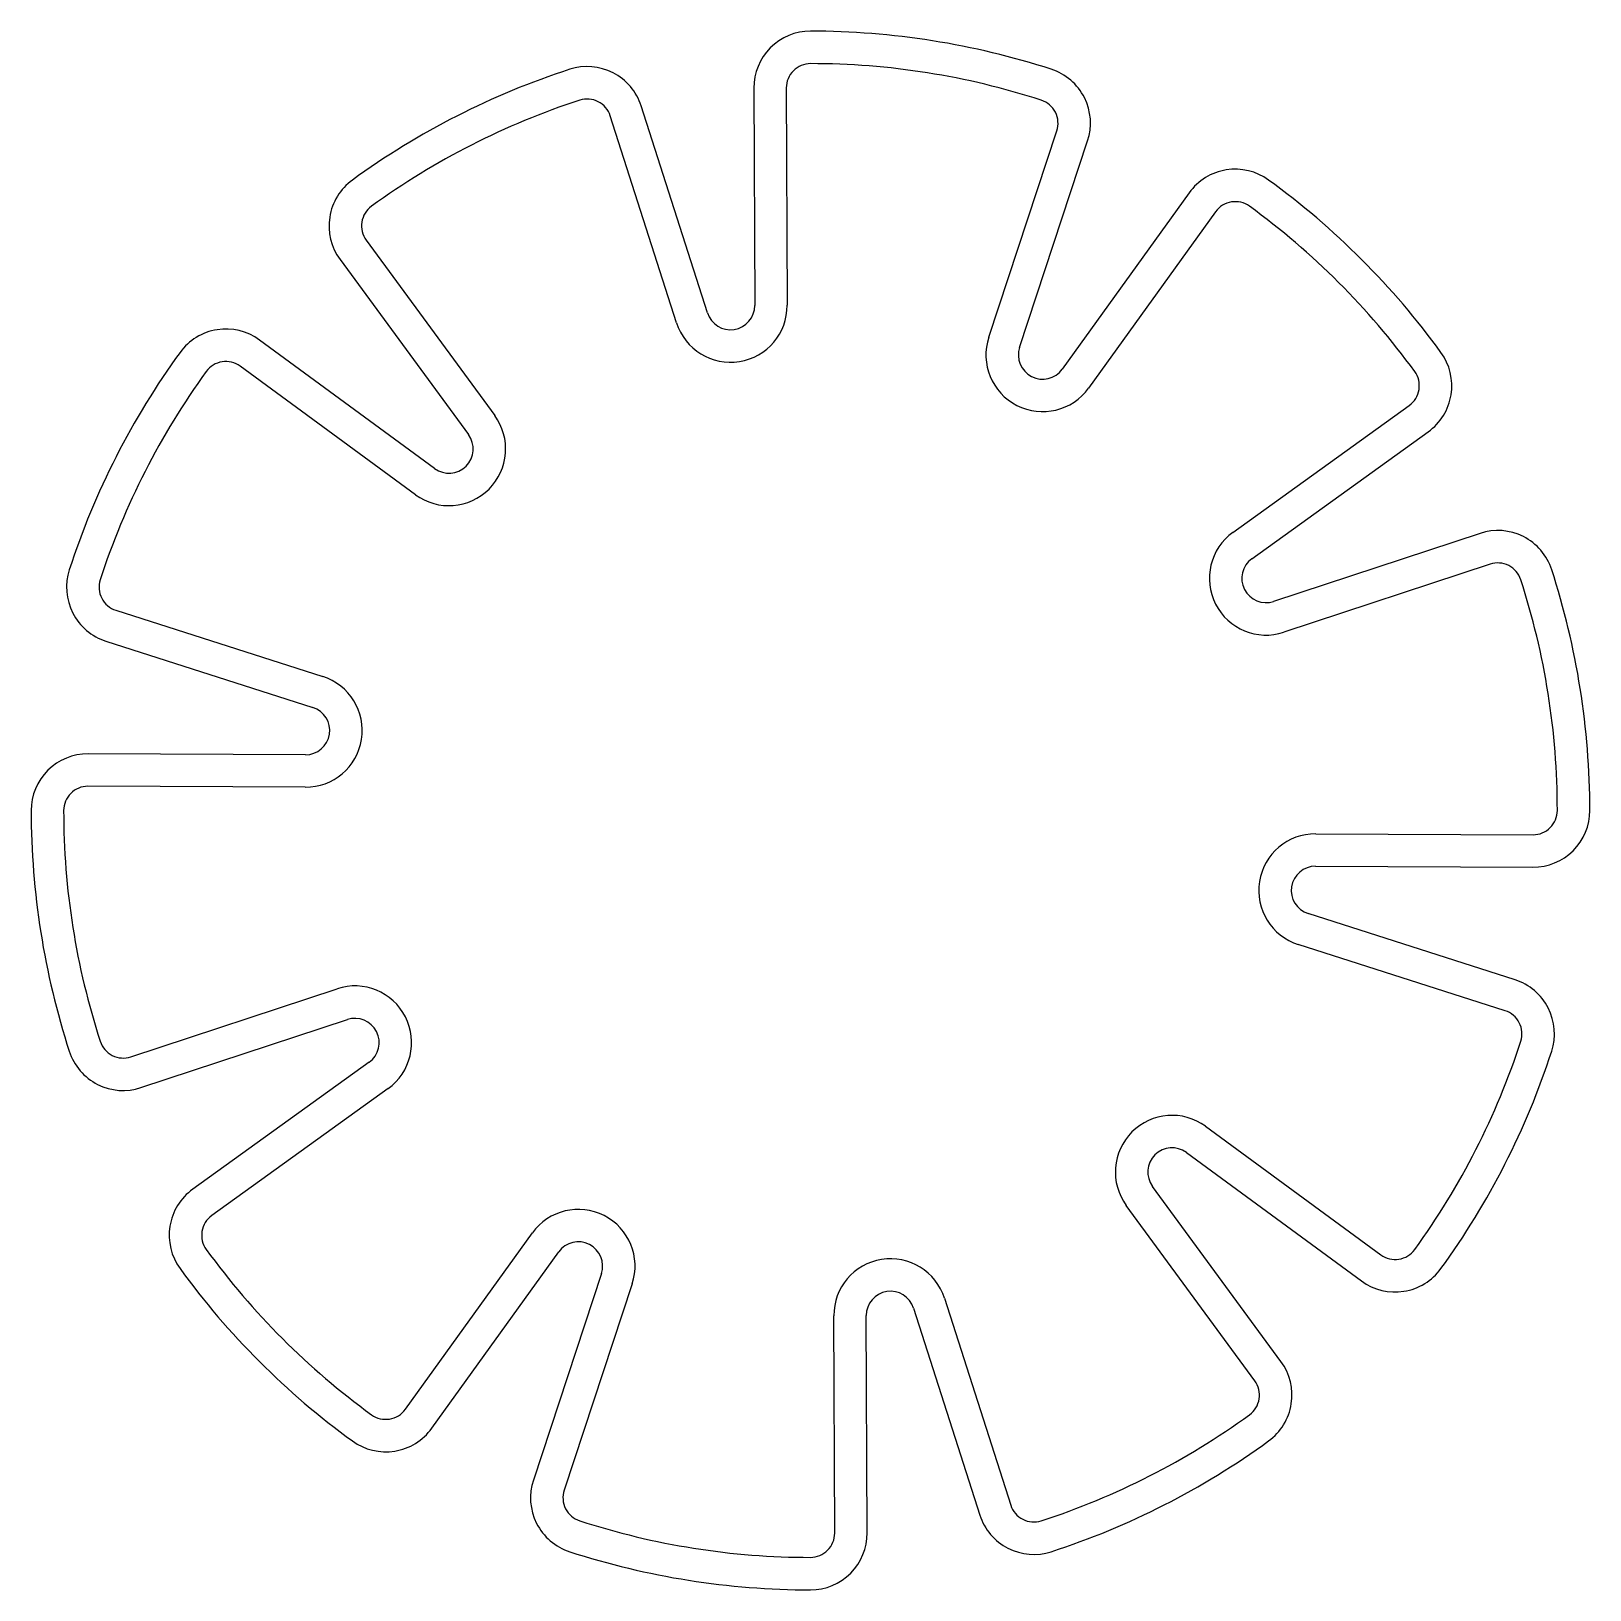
# Model space of a CAD drawing. Header units: metres. Extents: x -24 to 24, y -24 to 24.
import ezdxf

# ---------------------------------------------------------------- set-up
doc = ezdxf.new("R2010")
doc.units = ezdxf.units.M

msp = doc.modelspace()

# ---------------------------------------------------------------- linework, layer by layer
at = {"layer": 'PARAMETRIX'}
for p, q in [((-1.746, 22.2465), (-1.7172, 15.5554)), ((-0.746, 22.2508), (-0.7172, 15.5597)), ((-3.1737, 15.3247), (-5.214, 21.6972)), ((-4.1261, 15.0198), (-6.1664, 21.3923)), ((5.4903, 14.5765), (7.5854, 20.9312)), ((6.44, 14.2634), (8.5351, 20.6181)), ((11.6636, 19.024), (7.754, 13.5939)), ((12.4751, 18.4397), (8.5655, 13.0096)), ((-13.6822, 17.5627), (-9.726, 12.1665)), ((-14.4887, 16.9715), (-10.5325, 11.5752)), ((-11.5752, 10.5325), (-16.9715, 14.4887)), ((-12.1665, 9.726), (-17.5627, 13.6822)), ((13.0096, 8.5655), (18.4397, 12.4751)), ((13.5939, 7.754), (19.024, 11.6636)), ((20.6181, 8.5351), (14.2634, 6.44)), ((20.9312, 7.5854), (14.5765, 5.4903)), ((-21.3923, 6.1664), (-15.0198, 4.1261)), ((-21.6972, 5.214), (-15.3247, 3.1737)), ((-15.5554, 1.7172), (-22.2465, 1.746)), ((-15.5597, 0.7172), (-22.2508, 0.746)), ((15.5597, -0.7172), (22.2508, -0.746)), ((15.5554, -1.7172), (22.2465, -1.746)), ((21.6972, -5.214), (15.3247, -3.1737)), ((21.3923, -6.1664), (15.0198, -4.1261)), ((-20.9312, -7.5854), (-14.5765, -5.4903)), ((-20.6181, -8.5351), (-14.2634, -6.44)), ((-13.5939, -7.754), (-19.024, -11.6636)), ((-13.0096, -8.5655), (-18.4397, -12.4751)), ((12.1665, -9.726), (17.5627, -13.6822)), ((11.5752, -10.5325), (16.9715, -14.4887)), ((14.4887, -16.9715), (10.5325, -11.5752)), ((13.6822, -17.5627), (9.726, -12.1665)), ((-12.4751, -18.4397), (-8.5655, -13.0096)), ((-11.6636, -19.024), (-7.754, -13.5939)), ((-6.44, -14.2634), (-8.5351, -20.6181)), ((-5.4903, -14.5765), (-7.5854, -20.9312)), ((3.1737, -15.3247), (5.214, -21.6972)), ((4.1261, -15.0198), (6.1664, -21.3923)), ((0.746, -22.2508), (0.7172, -15.5597)), ((1.746, -22.2465), (1.7172, -15.5554))]:
    msp.add_line(p, q, dxfattribs=at)
for centre, radius, start, end in [((0, 22.254), 1.746, 90, 180.2467), ((0, 0), 24, 72, 90), ((0, 0), 24, 108, 126), ((-6.8769, 21.1648), 1.746, 17.7533, 108), ((0, 22.254), 0.746, 90, 180.2467), ((0, 0), 23, 72, 90), ((6.8769, 21.1648), 1.746, 341.7533, 72), ((0, 0), 23, 108, 126), ((-6.8769, 21.1648), 0.746, 17.7533, 108), ((6.8769, 21.1648), 0.746, 341.7533, 72), ((13.0806, 18.0038), 1.746, 54, 144.2467), ((-13.0806, 18.0038), 1.746, 126, 216.2467), ((0, 0), 24, 36, 54), ((13.0806, 18.0038), 0.746, 54, 144.2467), ((-13.0806, 18.0038), 0.746, 126, 216.2467), ((0, 0), 23, 36, 54), ((-2.4632, 15.5522), 1.746, 197.7533, 0.2467), ((-2.4632, 15.5522), 0.746, 197.7533, 0.2467), ((-18.0038, 13.0806), 1.746, 53.7533, 144), ((7.1485, 14.0298), 1.746, 161.7533, 324.2467), ((0, 0), 24, 144, 162), ((7.1485, 14.0298), 0.746, 161.7533, 324.2467), ((18.0038, 13.0806), 1.746, 305.7533, 36), ((0, 0), 23, 144, 162), ((-18.0038, 13.0806), 0.746, 53.7533, 144), ((18.0038, 13.0806), 0.746, 305.7533, 36), ((-11.1341, 11.1341), 1.746, 233.7533, 36.2467), ((-11.1341, 11.1341), 0.746, 233.7533, 36.2467), ((14.0298, 7.1485), 1.746, 125.7533, 288.2467), ((21.1648, 6.8769), 1.746, 18, 108.2467), ((14.0298, 7.1485), 0.746, 125.7533, 288.2467), ((-21.1648, 6.8769), 1.746, 162, 252.2467), ((21.1648, 6.8769), 0.746, 18, 108.2467), ((0, 0), 24, 360, 18), ((-21.1648, 6.8769), 0.746, 162, 252.2467), ((0, 0), 23, 360, 18), ((-15.5522, 2.4632), 1.746, 269.7533, 72.2467), ((-15.5522, 2.4632), 0.746, 269.7533, 72.2467), ((-22.254, 0), 1.746, 89.7533, 180), ((-22.254, 0), 0.746, 89.7533, 180), ((0, 0), 24, 180, 198), ((0, 0), 23, 180, 198), ((22.254, 0), 1.746, 269.7533, 360), ((22.254, 0), 0.746, 269.7533, 360), ((15.5522, -2.4632), 1.746, 89.7533, 252.2467), ((15.5522, -2.4632), 0.746, 89.7533, 252.2467), ((21.1648, -6.8769), 1.746, 342, 72.2467), ((-14.0298, -7.1485), 1.746, 305.7533, 108.2467), ((21.1648, -6.8769), 0.746, 342, 72.2467), ((-14.0298, -7.1485), 0.746, 305.7533, 108.2467), ((-21.1648, -6.8769), 0.746, 198, 288.2467), ((0, 0), 23, 324, 342), ((-21.1648, -6.8769), 1.746, 198, 288.2467), ((0, 0), 24, 324, 342), ((11.1341, -11.1341), 1.746, 53.7533, 216.2467), ((11.1341, -11.1341), 0.746, 53.7533, 216.2467), ((-18.0038, -13.0806), 1.746, 125.7533, 216), ((-18.0038, -13.0806), 0.746, 125.7533, 216), ((-7.1485, -14.0298), 1.746, 341.7533, 144.2467), ((-7.1485, -14.0298), 0.746, 341.7533, 144.2467), ((0, 0), 23, 216, 234), ((2.4632, -15.5522), 1.746, 17.7533, 180.2467), ((18.0038, -13.0806), 0.746, 233.7533, 324), ((0, 0), 24, 216, 234), ((18.0038, -13.0806), 1.746, 233.7533, 324), ((2.4632, -15.5522), 0.746, 17.7533, 180.2467), ((13.0806, -18.0038), 1.746, 306, 36.2467), ((13.0806, -18.0038), 0.746, 306, 36.2467), ((-13.0806, -18.0038), 0.746, 234, 324.2467), ((0, 0), 23, 288, 306), ((-13.0806, -18.0038), 1.746, 234, 324.2467), ((0, 0), 24, 288, 306), ((-6.8769, -21.1648), 1.746, 161.7533, 252), ((-6.8769, -21.1648), 0.746, 161.7533, 252), ((6.8769, -21.1648), 0.746, 197.7533, 288), ((0, 0), 23, 252, 270), ((6.8769, -21.1648), 1.746, 197.7533, 288), ((0, -22.254), 1.746, 270, 0.2467), ((0, -22.254), 0.746, 270, 0.2467), ((0, 0), 24, 252, 270)]:
    msp.add_arc(centre, radius, start, end, dxfattribs=at)

doc.saveas('drawing.dxf')
